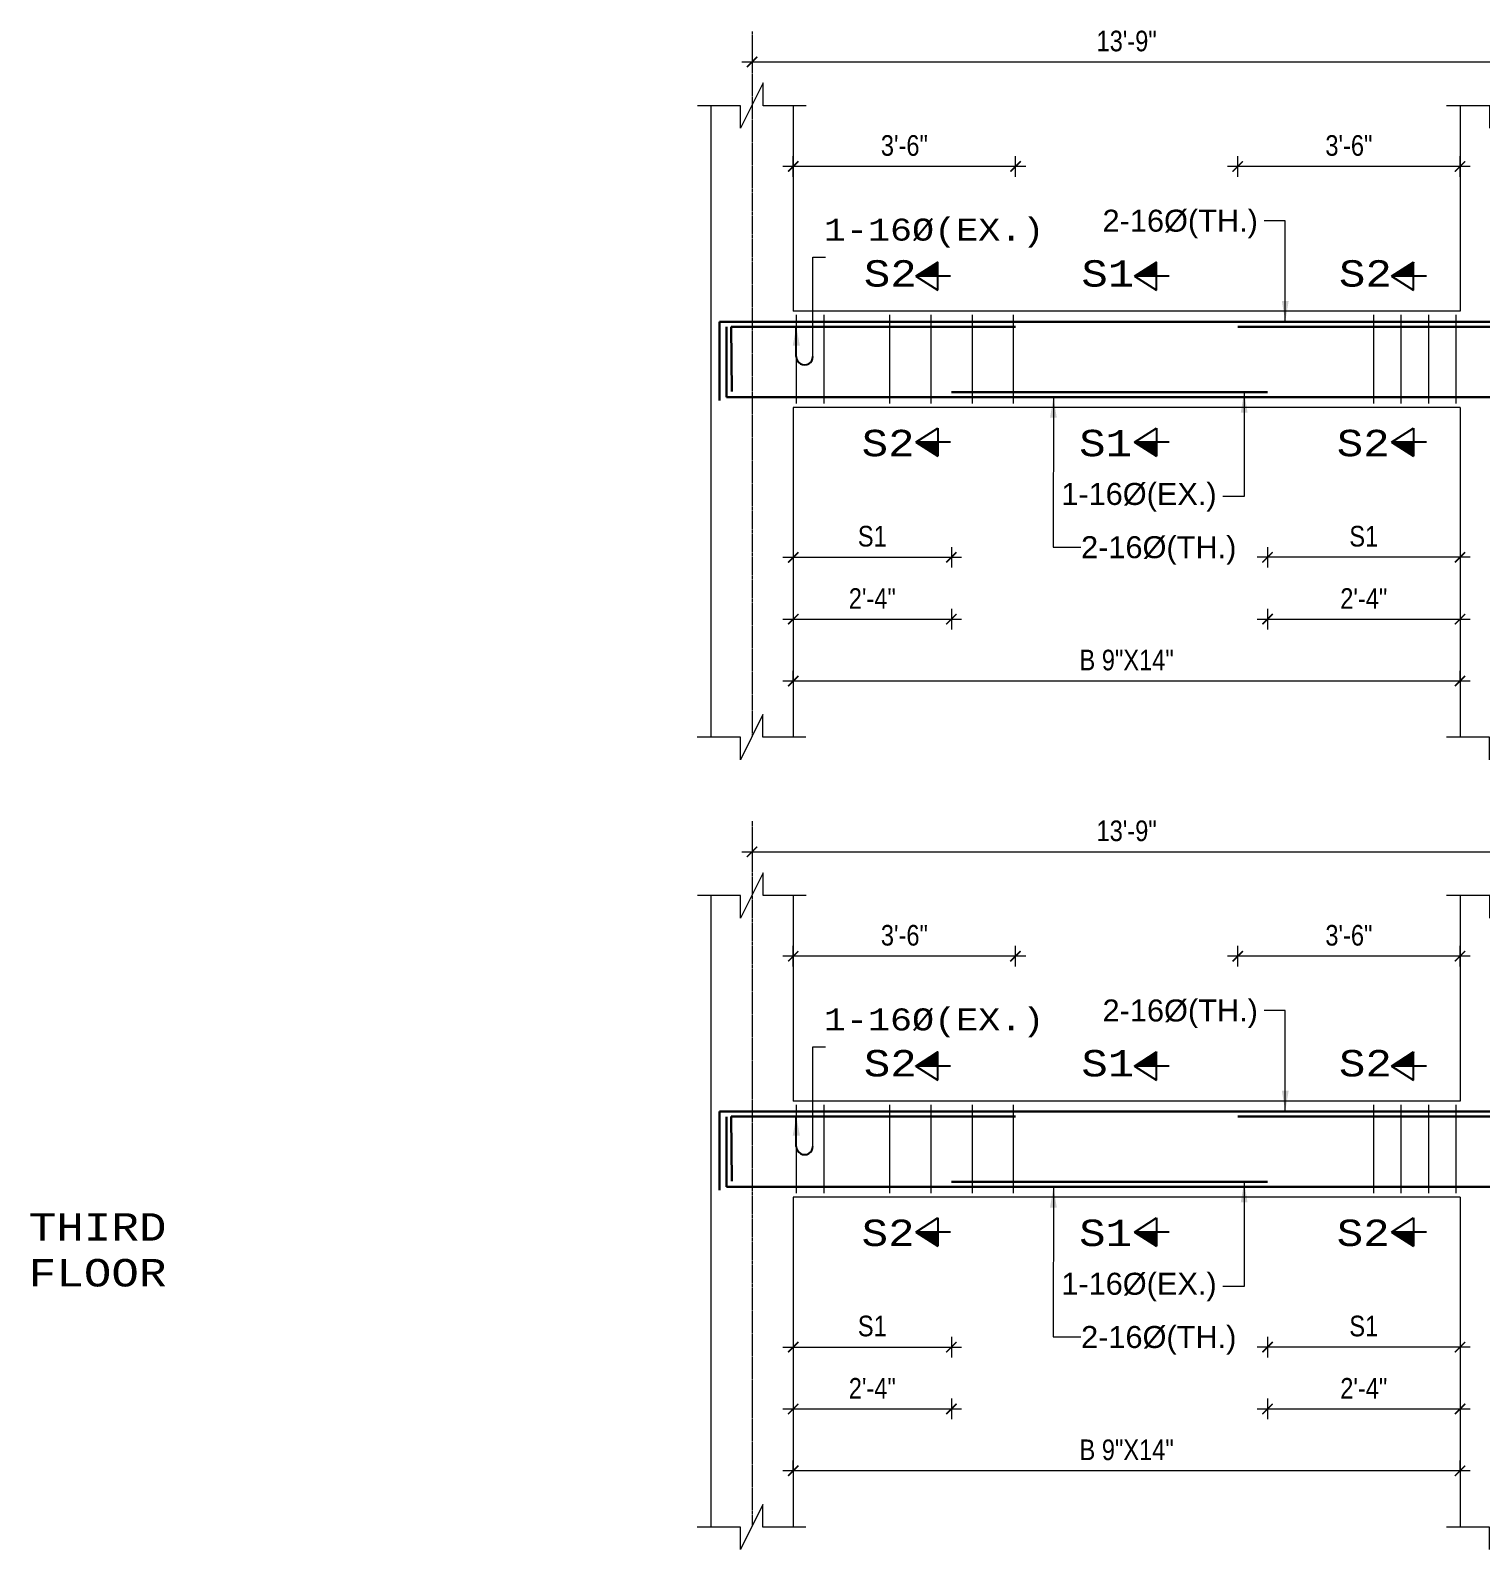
# Model space of a CAD drawing. Header units: inches. Extents: x -2812 to 9774, y -15726 to -746.
# Drawn here: x -1129.9 to -707.9, y -11853.9 to -11411.6 of the extents above; entities that cross this region are included whole.
import ezdxf

# ---------------------------------------------------------------- set-up
doc = ezdxf.new("R2010")
doc.units = ezdxf.units.IN
doc.header["$LTSCALE"] = 17
doc.header["$MEASUREMENT"] = 0
for name, pattern in [('ACAD_ISO02W100', [15, 12, -3]), ('ACAD_ISO03W100', [30, 12, -18]), ('CENTER2', [1.125, 0.75, -0.125, 0.125, -0.125])]:
    doc.linetypes.add(name, pattern=pattern)
for name, color, linetype, lineweight in [('09 CONTINUITY', 7, 'Continuous', 9), ('15 CENTER', 113, 'CENTER2', 15), ('15 EXT BAR DIMENSION', 130, 'Continuous', 15), ('15 TEXT', 7, 'Continuous', 15), ('20 BEAM ELEVATION', 140, 'ACAD_ISO03W100', 20), ('20 BEAM SECTION ARROW', 7, 'ACAD_ISO02W100', 20), ('20 STIRRUPS', 137, 'Continuous', 20), ('25 BOT BAR', 12, 'Continuous', 25), ('30 EXTRABAR', 6, 'Continuous', 30), ('30 RENFORCEMENT', 12, 'Continuous', 30), ('MARK', 1, 'Continuous', 25), ('RINF', 4, 'Continuous', 25)]:
    doc.layers.add(name, color=color, linetype=linetype, lineweight=lineweight)
doc.layers.add('Dim', color=1, linetype='Continuous')
doc.styles.add('ARIAL', font='arial.ttf')
doc.styles.add('CUNEW', font='cour.ttf')
doc.styles.add('ordinary', font='ARIALN.TTF')
doc.styles.add('TEX8', font='cour.ttf', dxfattribs={"width": 0.75})
doc.dimstyles.new('SUREN 1', dxfattribs={"dimtxt": 0.75, "dimasz": 6, "dimexe": 1.5, "dimexo": 1.5, "dimgap": 1, "dimtad": 1, "dimdec": 1, "dimzin": 3, "dimdsep": 46, "dimlunit": 4, "dimtxsty": 'TEX8', "dimblk": 'ARCHTICK', "dimcen": 0.09375, "dimclrd": 1, "dimclre": 1, "dimclrt": 256, "dimadec": 0, "dimazin": 0, "dimtfac": 0.75, "dimtdec": 1, "dimtmove": 1, "dimatfit": 3, "dimfxl": 1, "dimtolj": 1, "dimtzin": 0, "dimlwd": 9, "dimlwe": 9, "dimarcsym": 0})
doc.dimstyles.new('SUREN 4', dxfattribs={"dimtxt": 4, "dimasz": 3, "dimexe": 3, "dimexo": 0, "dimgap": 3, "dimtad": 1, "dimdec": 0, "dimzin": 3, "dimdsep": 46, "dimlunit": 4, "dimtxsty": 'ordinary', "dimblk": 'ARCHTICK', "dimcen": 8, "dimdle": 3, "dimclrd": 1, "dimclre": 5, "dimclrt": 256, "dimadec": 3, "dimazin": 0, "dimtfac": 1, "dimtdec": 0, "dimtmove": 1, "dimatfit": 3, "dimfxl": 3, "dimfxlon": 1, "dimfrac": 1, "dimtolj": 1, "dimtzin": 0, "dimlwd": 5, "dimlwe": 5, "dimarcsym": 0})

# ---------------------------------------------------------------- blocks, each defined once
blk = doc.blocks.new('_ArchTick')
at = {"color": 0, "linetype": 'ByBlock', "const_width": 0.15}
blk.add_lwpolyline([(-0.5, -0.5), (0.5, 0.5)], dxfattribs=at)
blk = doc.blocks.new('*D1156')
at = {"layer": 'Defpoints', "color": 0, "transparency": 16777216}
for p in [(16024.78, -9256.9), (16080.78, -9256.9), (16024.78, -9300.51)]:
    blk.add_point(p, dxfattribs=at)
at = {"layer": 'Dim', "color": 5, "lineweight": 5, "transparency": 16777216}
for p, q in [((16024.78, -9297.51), (16024.78, -9303.51)), ((16080.78, -9297.51), (16080.78, -9303.51))]:
    blk.add_line(p, q, dxfattribs=at)
at = {"layer": 'Dim', "color": 1, "lineweight": 5, "transparency": 16777216}
blk.add_line((16083.78, -9300.51), (16021.78, -9300.51), dxfattribs=at)
at = {"layer": 'Dim', "color": 1, "lineweight": 5, "transparency": 16777216, "xscale": 3, "yscale": 3, "zscale": 3, "rotation": 180}
blk.add_blockref('_ArchTick', (16024.78, -9300.51), dxfattribs=at)
at = {"layer": 'Dim', "color": 1, "lineweight": 5, "transparency": 16777216, "xscale": 3, "yscale": 3, "zscale": 3}
blk.add_blockref('_ArchTick', (16080.78, -9300.51), dxfattribs=at)
at = {"layer": 'Dim', "transparency": 16777216, "insert": (16052.78, -9294.4), "char_height": 6, "attachment_point": 5, "style": 'ordinary'}
blk.add_mtext('\\A1;S1', dxfattribs=at)
blk = doc.blocks.new('*D1157')
at = {"layer": 'Defpoints', "color": 0, "transparency": 16777216}
for p in [(16024.78, -9256.9), (16080.78, -9256.9), (16080.78, -9318.51)]:
    blk.add_point(p, dxfattribs=at)
at = {"layer": 'Dim', "color": 5, "lineweight": 5, "transparency": 16777216}
for p, q in [((16024.78, -9315.51), (16024.78, -9321.51)), ((16080.78, -9315.51), (16080.78, -9321.51))]:
    blk.add_line(p, q, dxfattribs=at)
at = {"layer": 'Dim', "color": 1, "lineweight": 5, "transparency": 16777216}
blk.add_line((16021.78, -9318.51), (16083.78, -9318.51), dxfattribs=at)
at = {"layer": 'Dim', "color": 1, "lineweight": 5, "transparency": 16777216, "xscale": 3, "yscale": 3, "zscale": 3, "rotation": 180}
blk.add_blockref('_ArchTick', (16024.78, -9318.51), dxfattribs=at)
at = {"layer": 'Dim', "color": 1, "lineweight": 5, "transparency": 16777216, "xscale": 3, "yscale": 3, "zscale": 3}
blk.add_blockref('_ArchTick', (16080.78, -9318.51), dxfattribs=at)
at = {"layer": 'Dim', "transparency": 16777216, "insert": (16052.78, -9312.49), "char_height": 6, "attachment_point": 5, "style": 'ordinary'}
blk.add_mtext('\\A1;2\'-4"', dxfattribs=at)
blk = doc.blocks.new('*D1158')
at = {"layer": 'Defpoints', "color": 0, "transparency": 16777216}
for p in [(15886.78, -9256.9), (15932.78, -9256.9), (15932.78, -9300.51)]:
    blk.add_point(p, dxfattribs=at)
at = {"layer": 'Dim', "color": 5, "lineweight": 5, "transparency": 16777216}
for p, q in [((15886.78, -9297.51), (15886.78, -9303.51)), ((15932.78, -9297.51), (15932.78, -9303.51))]:
    blk.add_line(p, q, dxfattribs=at)
at = {"layer": 'Dim', "color": 1, "lineweight": 5, "transparency": 16777216}
blk.add_line((15883.78, -9300.51), (15935.78, -9300.51), dxfattribs=at)
at = {"layer": 'Dim', "color": 1, "lineweight": 5, "transparency": 16777216, "xscale": 3, "yscale": 3, "zscale": 3, "rotation": 180}
blk.add_blockref('_ArchTick', (15886.78, -9300.51), dxfattribs=at)
at = {"layer": 'Dim', "color": 1, "lineweight": 5, "transparency": 16777216, "xscale": 3, "yscale": 3, "zscale": 3}
blk.add_blockref('_ArchTick', (15932.78, -9300.51), dxfattribs=at)
at = {"layer": 'Dim', "transparency": 16777216, "insert": (15909.78, -9294.4), "char_height": 6, "attachment_point": 5, "style": 'ordinary'}
blk.add_mtext('\\A1;S1', dxfattribs=at)
blk = doc.blocks.new('*D1159')
at = {"layer": 'Defpoints', "color": 0, "transparency": 16777216}
for p in [(15886.78, -9256.9), (15932.78, -9256.9), (15932.78, -9318.51)]:
    blk.add_point(p, dxfattribs=at)
at = {"layer": 'Dim', "color": 5, "lineweight": 5, "transparency": 16777216}
for p, q in [((15886.78, -9315.51), (15886.78, -9321.51)), ((15932.78, -9315.51), (15932.78, -9321.51))]:
    blk.add_line(p, q, dxfattribs=at)
at = {"layer": 'Dim', "color": 1, "lineweight": 5, "transparency": 16777216}
blk.add_line((15883.78, -9318.51), (15935.78, -9318.51), dxfattribs=at)
at = {"layer": 'Dim', "color": 1, "lineweight": 5, "transparency": 16777216, "xscale": 3, "yscale": 3, "zscale": 3, "rotation": 180}
blk.add_blockref('_ArchTick', (15886.78, -9318.51), dxfattribs=at)
at = {"layer": 'Dim', "color": 1, "lineweight": 5, "transparency": 16777216, "xscale": 3, "yscale": 3, "zscale": 3}
blk.add_blockref('_ArchTick', (15932.78, -9318.51), dxfattribs=at)
at = {"layer": 'Dim', "transparency": 16777216, "insert": (15909.78, -9312.49), "char_height": 6, "attachment_point": 5, "style": 'ordinary'}
blk.add_mtext('\\A1;2\'-4"', dxfattribs=at)
blk = doc.blocks.new('*D1160')
at = {"layer": 'Defpoints', "color": 0, "transparency": 16777216}
for p in [(15886.78, -9336.51), (15886.78, -9336.51), (16080.78, -9336.51)]:
    blk.add_point(p, dxfattribs=at)
at = {"layer": 'Dim', "color": 5, "lineweight": 5, "transparency": 16777216}
for p, q in [((15886.78, -9336.51), (15886.78, -9333.51)), ((16080.78, -9336.51), (16080.78, -9333.51))]:
    blk.add_line(p, q, dxfattribs=at)
at = {"layer": 'Dim', "color": 1, "lineweight": 5, "transparency": 16777216}
blk.add_line((16083.78, -9336.51), (15883.78, -9336.51), dxfattribs=at)
at = {"layer": 'Dim', "color": 1, "lineweight": 5, "transparency": 16777216, "xscale": 3, "yscale": 3, "zscale": 3, "rotation": 180}
blk.add_blockref('_ArchTick', (15886.78, -9336.51), dxfattribs=at)
at = {"layer": 'Dim', "color": 1, "lineweight": 5, "transparency": 16777216, "xscale": 3, "yscale": 3, "zscale": 3}
blk.add_blockref('_ArchTick', (16080.78, -9336.51), dxfattribs=at)
at = {"layer": 'Dim', "transparency": 16777216, "insert": (15983.78, -9330.44), "char_height": 6, "attachment_point": 5, "style": 'ordinary'}
blk.add_mtext('\\A1;B 9"X14"', dxfattribs=at)
blk = doc.blocks.new('*D1166')
at = {"layer": 'Defpoints', "color": 0, "transparency": 16777216}
for p in [(15874.78, -9147.42), (16092.78, -9147.42), (16092.78, -9156.32)]:
    blk.add_point(p, dxfattribs=at)
at = {"layer": 'Dim', "color": 5, "lineweight": 5, "transparency": 16777216}
for p, q in [((15874.78, -9153.32), (15874.78, -9159.32)), ((16092.78, -9153.32), (16092.78, -9159.32))]:
    blk.add_line(p, q, dxfattribs=at)
at = {"layer": 'Dim', "color": 1, "lineweight": 5, "transparency": 16777216}
blk.add_line((15871.78, -9156.32), (16095.78, -9156.32), dxfattribs=at)
at = {"layer": 'Dim', "color": 1, "lineweight": 5, "transparency": 16777216, "xscale": 3, "yscale": 3, "zscale": 3, "rotation": 180}
blk.add_blockref('_ArchTick', (15874.78, -9156.32), dxfattribs=at)
at = {"layer": 'Dim', "color": 1, "lineweight": 5, "transparency": 16777216, "xscale": 3, "yscale": 3, "zscale": 3}
blk.add_blockref('_ArchTick', (16092.78, -9156.32), dxfattribs=at)
at = {"layer": 'Dim', "transparency": 16777216, "insert": (15983.78, -9150.26), "char_height": 6, "attachment_point": 5, "style": 'ordinary'}
blk.add_mtext('\\A1;13\'-9"', dxfattribs=at)
blk = doc.blocks.new('*D1167')
at = {"layer": 'Defpoints', "color": 0, "transparency": 16777216}
for p in [(16016.11, -9186.73), (16080.78, -9228.9), (16016.11, -9233.4, 0)]:
    blk.add_point(p, dxfattribs=at)
at = {"layer": 'Dim', "color": 5, "lineweight": 5, "transparency": 16777216}
for p, q in [((16016.11, -9189.73), (16016.11, -9183.73)), ((16080.78, -9189.73), (16080.78, -9183.73))]:
    blk.add_line(p, q, dxfattribs=at)
at = {"layer": 'Dim', "color": 1, "lineweight": 5, "transparency": 16777216}
blk.add_line((16083.78, -9186.73), (16013.11, -9186.73), dxfattribs=at)
at = {"layer": 'Dim', "color": 1, "lineweight": 5, "transparency": 16777216, "xscale": 3, "yscale": 3, "zscale": 3, "rotation": 180}
blk.add_blockref('_ArchTick', (16016.11, -9186.73), dxfattribs=at)
at = {"layer": 'Dim', "color": 1, "lineweight": 5, "transparency": 16777216, "xscale": 3, "yscale": 3, "zscale": 3}
blk.add_blockref('_ArchTick', (16080.78, -9186.73), dxfattribs=at)
at = {"layer": 'Dim', "transparency": 16777216, "insert": (16048.45, -9180.67), "char_height": 6, "attachment_point": 5, "style": 'ordinary'}
blk.add_mtext('\\A1;3\'-6"', dxfattribs=at)
blk = doc.blocks.new('*D1168')
at = {"layer": 'Defpoints', "color": 0, "transparency": 16777216}
for p in [(15886.78, -9186.73), (15951.45, -9228.9), (15886.78, -9233.4, 0)]:
    blk.add_point(p, dxfattribs=at)
at = {"layer": 'Dim', "color": 5, "lineweight": 5, "transparency": 16777216}
for p, q in [((15886.78, -9189.73), (15886.78, -9183.73)), ((15951.45, -9189.73), (15951.45, -9183.73))]:
    blk.add_line(p, q, dxfattribs=at)
at = {"layer": 'Dim', "color": 1, "lineweight": 5, "transparency": 16777216}
blk.add_line((15954.45, -9186.73), (15883.78, -9186.73), dxfattribs=at)
at = {"layer": 'Dim', "color": 1, "lineweight": 5, "transparency": 16777216, "xscale": 3, "yscale": 3, "zscale": 3, "rotation": 180}
blk.add_blockref('_ArchTick', (15886.78, -9186.73), dxfattribs=at)
at = {"layer": 'Dim', "color": 1, "lineweight": 5, "transparency": 16777216, "xscale": 3, "yscale": 3, "zscale": 3}
blk.add_blockref('_ArchTick', (15951.45, -9186.73), dxfattribs=at)
at = {"layer": 'Dim', "transparency": 16777216, "insert": (15919.11, -9180.67), "char_height": 6, "attachment_point": 5, "style": 'ordinary'}
blk.add_mtext('\\A1;3\'-6"', dxfattribs=at)
blk = doc.blocks.new('A$C760A2D39')
at = {"layer": 'MARK', "color": 2}
blk.add_line((0.65, 1.5), (0.65, 6.92), dxfattribs=at)
blk.add_ellipse((2.15, 1.5), major_axis=(-1.06, 1.06), ratio=1, start_param=0.785398, end_param=3.926991, dxfattribs=at)
blk.add_solid([(1.3, 3.47), (0.65, 6.93), (0, 3.47)], dxfattribs=at)
blk = doc.blocks.new('A$C685A745A')
at = {"layer": '20 BEAM ELEVATION', "linetype": 'Continuous', "lineweight": 20, "ltscale": 10}
blk.add_lwpolyline([(3.65, 1.47), (3.65, 19.57), (5.96, 19.57)], dxfattribs=at)
at = {"layer": '20 BEAM SECTION ARROW', "color": 6, "linetype": 'Continuous'}
blk.add_blockref('A$C760A2D39', (0, -0.01), dxfattribs=at)
blk = doc.blocks.new('*D1230')
at = {"layer": 'Defpoints', "color": 0, "transparency": 16777216}
for p in [(16024.78, -9027.01), (16080.78, -9027.01), (16024.78, -9070.62)]:
    blk.add_point(p, dxfattribs=at)
at = {"layer": 'Dim', "color": 5, "lineweight": 5, "transparency": 16777216}
for p, q in [((16024.78, -9067.62), (16024.78, -9073.62)), ((16080.78, -9067.62), (16080.78, -9073.62))]:
    blk.add_line(p, q, dxfattribs=at)
at = {"layer": 'Dim', "color": 1, "lineweight": 5, "transparency": 16777216}
blk.add_line((16083.78, -9070.62), (16021.78, -9070.62), dxfattribs=at)
at = {"layer": 'Dim', "color": 1, "lineweight": 5, "transparency": 16777216, "xscale": 3, "yscale": 3, "zscale": 3, "rotation": 180}
blk.add_blockref('_ArchTick', (16024.78, -9070.62), dxfattribs=at)
at = {"layer": 'Dim', "color": 1, "lineweight": 5, "transparency": 16777216, "xscale": 3, "yscale": 3, "zscale": 3}
blk.add_blockref('_ArchTick', (16080.78, -9070.62), dxfattribs=at)
at = {"layer": 'Dim', "transparency": 16777216, "insert": (16052.78, -9064.51), "char_height": 6, "attachment_point": 5, "style": 'ordinary'}
blk.add_mtext('\\A1;S1', dxfattribs=at)
blk = doc.blocks.new('*D1231')
at = {"layer": 'Defpoints', "color": 0, "transparency": 16777216}
for p in [(16024.78, -9027.01), (16080.78, -9027.01), (16080.78, -9088.62)]:
    blk.add_point(p, dxfattribs=at)
at = {"layer": 'Dim', "color": 5, "lineweight": 5, "transparency": 16777216}
for p, q in [((16024.78, -9085.62), (16024.78, -9091.62)), ((16080.78, -9085.62), (16080.78, -9091.62))]:
    blk.add_line(p, q, dxfattribs=at)
at = {"layer": 'Dim', "color": 1, "lineweight": 5, "transparency": 16777216}
blk.add_line((16021.78, -9088.62), (16083.78, -9088.62), dxfattribs=at)
at = {"layer": 'Dim', "color": 1, "lineweight": 5, "transparency": 16777216, "xscale": 3, "yscale": 3, "zscale": 3, "rotation": 180}
blk.add_blockref('_ArchTick', (16024.78, -9088.62), dxfattribs=at)
at = {"layer": 'Dim', "color": 1, "lineweight": 5, "transparency": 16777216, "xscale": 3, "yscale": 3, "zscale": 3}
blk.add_blockref('_ArchTick', (16080.78, -9088.62), dxfattribs=at)
at = {"layer": 'Dim', "transparency": 16777216, "insert": (16052.78, -9082.61), "char_height": 6, "attachment_point": 5, "style": 'ordinary'}
blk.add_mtext('\\A1;2\'-4"', dxfattribs=at)
blk = doc.blocks.new('*D1232')
at = {"layer": 'Defpoints', "color": 0, "transparency": 16777216}
for p in [(15886.78, -9027.01), (15932.78, -9027.01), (15932.78, -9070.62)]:
    blk.add_point(p, dxfattribs=at)
at = {"layer": 'Dim', "color": 5, "lineweight": 5, "transparency": 16777216}
for p, q in [((15886.78, -9067.62), (15886.78, -9073.62)), ((15932.78, -9067.62), (15932.78, -9073.62))]:
    blk.add_line(p, q, dxfattribs=at)
at = {"layer": 'Dim', "color": 1, "lineweight": 5, "transparency": 16777216}
blk.add_line((15883.78, -9070.62), (15935.78, -9070.62), dxfattribs=at)
at = {"layer": 'Dim', "color": 1, "lineweight": 5, "transparency": 16777216, "xscale": 3, "yscale": 3, "zscale": 3, "rotation": 180}
blk.add_blockref('_ArchTick', (15886.78, -9070.62), dxfattribs=at)
at = {"layer": 'Dim', "color": 1, "lineweight": 5, "transparency": 16777216, "xscale": 3, "yscale": 3, "zscale": 3}
blk.add_blockref('_ArchTick', (15932.78, -9070.62), dxfattribs=at)
at = {"layer": 'Dim', "transparency": 16777216, "insert": (15909.78, -9064.51), "char_height": 6, "attachment_point": 5, "style": 'ordinary'}
blk.add_mtext('\\A1;S1', dxfattribs=at)
blk = doc.blocks.new('*D1233')
at = {"layer": 'Defpoints', "color": 0, "transparency": 16777216}
for p in [(15886.78, -9027.01), (15932.78, -9027.01), (15932.78, -9088.62)]:
    blk.add_point(p, dxfattribs=at)
at = {"layer": 'Dim', "color": 5, "lineweight": 5, "transparency": 16777216}
for p, q in [((15886.78, -9085.62), (15886.78, -9091.62)), ((15932.78, -9085.62), (15932.78, -9091.62))]:
    blk.add_line(p, q, dxfattribs=at)
at = {"layer": 'Dim', "color": 1, "lineweight": 5, "transparency": 16777216}
blk.add_line((15883.78, -9088.62), (15935.78, -9088.62), dxfattribs=at)
at = {"layer": 'Dim', "color": 1, "lineweight": 5, "transparency": 16777216, "xscale": 3, "yscale": 3, "zscale": 3, "rotation": 180}
blk.add_blockref('_ArchTick', (15886.78, -9088.62), dxfattribs=at)
at = {"layer": 'Dim', "color": 1, "lineweight": 5, "transparency": 16777216, "xscale": 3, "yscale": 3, "zscale": 3}
blk.add_blockref('_ArchTick', (15932.78, -9088.62), dxfattribs=at)
at = {"layer": 'Dim', "transparency": 16777216, "insert": (15909.78, -9082.61), "char_height": 6, "attachment_point": 5, "style": 'ordinary'}
blk.add_mtext('\\A1;2\'-4"', dxfattribs=at)
blk = doc.blocks.new('*D1234')
at = {"layer": 'Defpoints', "color": 0, "transparency": 16777216}
for p in [(15886.78, -9106.62), (15886.78, -9106.62), (16080.78, -9106.62)]:
    blk.add_point(p, dxfattribs=at)
at = {"layer": 'Dim', "color": 5, "lineweight": 5, "transparency": 16777216}
for p, q in [((15886.78, -9106.62), (15886.78, -9103.62)), ((16080.78, -9106.62), (16080.78, -9103.62))]:
    blk.add_line(p, q, dxfattribs=at)
at = {"layer": 'Dim', "color": 1, "lineweight": 5, "transparency": 16777216}
blk.add_line((16083.78, -9106.62), (15883.78, -9106.62), dxfattribs=at)
at = {"layer": 'Dim', "color": 1, "lineweight": 5, "transparency": 16777216, "xscale": 3, "yscale": 3, "zscale": 3, "rotation": 180}
blk.add_blockref('_ArchTick', (15886.78, -9106.62), dxfattribs=at)
at = {"layer": 'Dim', "color": 1, "lineweight": 5, "transparency": 16777216, "xscale": 3, "yscale": 3, "zscale": 3}
blk.add_blockref('_ArchTick', (16080.78, -9106.62), dxfattribs=at)
at = {"layer": 'Dim', "transparency": 16777216, "insert": (15983.78, -9100.55), "char_height": 6, "attachment_point": 5, "style": 'ordinary'}
blk.add_mtext('\\A1;B 9"X14"', dxfattribs=at)
blk = doc.blocks.new('*D1240')
at = {"layer": 'Defpoints', "color": 0, "transparency": 16777216}
for p in [(15874.78, -8917.53), (16092.78, -8917.53), (16092.78, -8926.43)]:
    blk.add_point(p, dxfattribs=at)
at = {"layer": 'Dim', "color": 5, "lineweight": 5, "transparency": 16777216}
for p, q in [((15874.78, -8923.43), (15874.78, -8929.43)), ((16092.78, -8923.43), (16092.78, -8929.43))]:
    blk.add_line(p, q, dxfattribs=at)
at = {"layer": 'Dim', "color": 1, "lineweight": 5, "transparency": 16777216}
blk.add_line((15871.78, -8926.43), (16095.78, -8926.43), dxfattribs=at)
at = {"layer": 'Dim', "color": 1, "lineweight": 5, "transparency": 16777216, "xscale": 3, "yscale": 3, "zscale": 3, "rotation": 180}
blk.add_blockref('_ArchTick', (15874.78, -8926.43), dxfattribs=at)
at = {"layer": 'Dim', "color": 1, "lineweight": 5, "transparency": 16777216, "xscale": 3, "yscale": 3, "zscale": 3}
blk.add_blockref('_ArchTick', (16092.78, -8926.43), dxfattribs=at)
at = {"layer": 'Dim', "transparency": 16777216, "insert": (15983.78, -8920.37), "char_height": 6, "attachment_point": 5, "style": 'ordinary'}
blk.add_mtext('\\A1;13\'-9"', dxfattribs=at)
blk = doc.blocks.new('*D1241')
at = {"layer": 'Defpoints', "color": 0, "transparency": 16777216}
for p in [(16016.11, -8956.84), (16080.78, -8999.01), (16016.11, -9003.52, 0)]:
    blk.add_point(p, dxfattribs=at)
at = {"layer": 'Dim', "color": 5, "lineweight": 5, "transparency": 16777216}
for p, q in [((16016.11, -8959.84), (16016.11, -8953.84)), ((16080.78, -8959.84), (16080.78, -8953.84))]:
    blk.add_line(p, q, dxfattribs=at)
at = {"layer": 'Dim', "color": 1, "lineweight": 5, "transparency": 16777216}
blk.add_line((16083.78, -8956.84), (16013.11, -8956.84), dxfattribs=at)
at = {"layer": 'Dim', "color": 1, "lineweight": 5, "transparency": 16777216, "xscale": 3, "yscale": 3, "zscale": 3, "rotation": 180}
blk.add_blockref('_ArchTick', (16016.11, -8956.84), dxfattribs=at)
at = {"layer": 'Dim', "color": 1, "lineweight": 5, "transparency": 16777216, "xscale": 3, "yscale": 3, "zscale": 3}
blk.add_blockref('_ArchTick', (16080.78, -8956.84), dxfattribs=at)
at = {"layer": 'Dim', "transparency": 16777216, "insert": (16048.45, -8950.78), "char_height": 6, "attachment_point": 5, "style": 'ordinary'}
blk.add_mtext('\\A1;3\'-6"', dxfattribs=at)
blk = doc.blocks.new('*D1242')
at = {"layer": 'Defpoints', "color": 0, "transparency": 16777216}
for p in [(15886.78, -8956.84), (15951.45, -8999.01), (15886.78, -9003.52, 0)]:
    blk.add_point(p, dxfattribs=at)
at = {"layer": 'Dim', "color": 5, "lineweight": 5, "transparency": 16777216}
for p, q in [((15886.78, -8959.84), (15886.78, -8953.84)), ((15951.45, -8959.84), (15951.45, -8953.84))]:
    blk.add_line(p, q, dxfattribs=at)
at = {"layer": 'Dim', "color": 1, "lineweight": 5, "transparency": 16777216}
blk.add_line((15954.45, -8956.84), (15883.78, -8956.84), dxfattribs=at)
at = {"layer": 'Dim', "color": 1, "lineweight": 5, "transparency": 16777216, "xscale": 3, "yscale": 3, "zscale": 3, "rotation": 180}
blk.add_blockref('_ArchTick', (15886.78, -8956.84), dxfattribs=at)
at = {"layer": 'Dim', "color": 1, "lineweight": 5, "transparency": 16777216, "xscale": 3, "yscale": 3, "zscale": 3}
blk.add_blockref('_ArchTick', (15951.45, -8956.84), dxfattribs=at)
at = {"layer": 'Dim', "transparency": 16777216, "insert": (15919.11, -8950.78), "char_height": 6, "attachment_point": 5, "style": 'ordinary'}
blk.add_mtext('\\A1;3\'-6"', dxfattribs=at)
blk = doc.blocks.new('BS5')
at = {"layer": '15 TEXT', "insert": (17440.67, -8961.64, 0), "char_height": 8, "width": 201.2125, "attachment_point": 3, "style": 'CUNEW'}
blk.add_mtext('THIRD\\PFLOOR', dxfattribs=at)
blk = doc.blocks.new('BS3')
at = {"layer": 'RINF'}
h = blk.add_hatch(dxfattribs=at)
h.set_pattern_fill('ANSI31', color=1, scale=0.029257, style=0)
h.set_pattern_definition([(135.000000013, (-52728.9968396, -24377.4366464), (0.00271529004177, 0.00271529004057), [])])
h.paths.add_polyline_path([(15928.81, -8984.71), (15922.4, -8988.8), (15928.81, -8988.8)])
h = blk.add_hatch(dxfattribs=at)
h.set_pattern_fill('ANSI31', color=1, scale=0.029257, style=0)
h.set_pattern_definition([(135.000000013, (-52792.6307775, -24377.4366464), (0.00271529004177, 0.00271529004057), [])])
h.paths.add_polyline_path([(15992.44, -8984.71), (15986.03, -8988.8), (15992.44, -8988.8)])
h = blk.add_hatch(dxfattribs=at)
h.set_pattern_fill('ANSI31', color=1, scale=0.029257, style=0)
h.set_pattern_definition([(135.000000013, (-52867.4710388, -24377.4366464), (0.00271529004177, 0.00271529004057), [])])
h.paths.add_polyline_path([(16067.28, -8984.71), (16060.87, -8988.8), (16067.28, -8988.8)])
h = blk.add_hatch(dxfattribs=at)
h.set_pattern_fill('ANSI31', color=1, scale=1.6, style=0)
h.set_pattern_definition([(135.000000013, (-3777802.60724, -826170.25715), (0.148492424155, 0.148492424089), [])])
h.paths.add_polyline_path([(15928.81, -9041.2), (15922.4, -9037.11), (15928.81, -9037.11)])
h = blk.add_hatch(dxfattribs=at)
h.set_pattern_fill('ANSI31', color=1, scale=1.6, style=0)
h.set_pattern_definition([(135.000000013, (-3777866.24117, -826170.25715), (0.148492424155, 0.148492424089), [])])
h.paths.add_polyline_path([(15992.44, -9041.2), (15986.03, -9037.11), (15992.44, -9037.11)])
h = blk.add_hatch(dxfattribs=at)
h.set_pattern_fill('ANSI31', color=1, scale=1.6, style=0)
h.set_pattern_definition([(135.000000013, (-3777941.08143, -826170.25715), (0.148492424155, 0.148492424089), [])])
h.paths.add_polyline_path([(16067.28, -9041.2), (16060.87, -9037.11), (16067.28, -9037.11)])
h = blk.add_hatch(dxfattribs=at)
h.set_pattern_fill('ANSI31', color=1, scale=0.029257, style=0)
h.set_pattern_definition([(135.000000013, (-52728.9968396, -24607.32627), (0.00271529004177, 0.00271529004057), [])])
h.paths.add_polyline_path([(15928.81, -9214.6), (15922.4, -9218.69), (15928.81, -9218.69)])
h = blk.add_hatch(dxfattribs=at)
h.set_pattern_fill('ANSI31', color=1, scale=0.029257, style=0)
h.set_pattern_definition([(135.000000013, (-52792.6307775, -24607.32627), (0.00271529004177, 0.00271529004057), [])])
h.paths.add_polyline_path([(15992.44, -9214.6), (15986.03, -9218.69), (15992.44, -9218.69)])
h = blk.add_hatch(dxfattribs=at)
h.set_pattern_fill('ANSI31', color=1, scale=0.029257, style=0)
h.set_pattern_definition([(135.000000013, (-52867.4710388, -24607.32627), (0.00271529004177, 0.00271529004057), [])])
h.paths.add_polyline_path([(16067.28, -9214.6), (16060.87, -9218.69), (16067.28, -9218.69)])
h = blk.add_hatch(dxfattribs=at)
h.set_pattern_fill('ANSI31', color=1, scale=1.6, style=0)
h.set_pattern_definition([(135.000000013, (-3777802.60724, -826400.14678), (0.148492424155, 0.148492424089), [])])
h.paths.add_polyline_path([(15928.81, -9271.09), (15922.4, -9267), (15928.81, -9267)])
h = blk.add_hatch(dxfattribs=at)
h.set_pattern_fill('ANSI31', color=1, scale=1.6, style=0)
h.set_pattern_definition([(135.000000013, (-3777866.24117, -826400.14678), (0.148492424155, 0.148492424089), [])])
h.paths.add_polyline_path([(15992.44, -9271.09), (15986.03, -9267), (15992.44, -9267)])
h = blk.add_hatch(dxfattribs=at)
h.set_pattern_fill('ANSI31', color=1, scale=1.6, style=0)
h.set_pattern_definition([(135.000000013, (-3777941.08143, -826400.14678), (0.148492424155, 0.148492424089), [])])
h.paths.add_polyline_path([(16067.28, -9271.09), (16060.87, -9267), (16067.28, -9267)])
at = {"layer": '09 CONTINUITY', "color": 2, "lineweight": 5, "ltscale": 25, "elevation": 0}
for points in [[(15890.5, -8939.18), (15877.99, -8939.18), (15877.99, -8932.55), (15871.46, -8945.73), (15871.46, -8939.18), (15858.88, -8939.18)], [(16108.5, -8939.18), (16095.99, -8939.18), (16095.99, -8932.55), (16089.46, -8945.73), (16089.46, -8939.18), (16076.88, -8939.18)], [(15890.45, -9123.01), (15877.95, -9123.01), (15877.95, -9116.38), (15871.41, -9129.56), (15871.41, -9123.01), (15858.83, -9123.01)], [(16108.45, -9123.01), (16095.95, -9123.01), (16095.95, -9116.38), (16089.41, -9129.56), (16089.41, -9123.01), (16076.83, -9123.01)], [(15890.5, -9169.07), (15877.99, -9169.07), (15877.99, -9162.44), (15871.46, -9175.61), (15871.46, -9169.07), (15858.88, -9169.07)], [(16108.5, -9169.07), (16095.99, -9169.07), (16095.99, -9162.44), (16089.46, -9175.61), (16089.46, -9169.07), (16076.88, -9169.07)], [(15890.45, -9352.9), (15877.95, -9352.9), (15877.95, -9346.27), (15871.41, -9359.45), (15871.41, -9352.9), (15858.83, -9352.9)], [(16108.45, -9352.9), (16095.95, -9352.9), (16095.95, -9346.27), (16089.41, -9359.45), (16089.41, -9352.9), (16076.83, -9352.9)]]:
    blk.add_lwpolyline(points, dxfattribs=at)
at = {"layer": '15 CENTER', "ltscale": 0.05}
for p, q in [((15874.78, -8917.53, 0), (15874.78, -9122.77, 0)), ((15874.78, -9147.42, 0), (15874.78, -9352.66, 0))]:
    blk.add_line(p, q, dxfattribs=at)
at = {"layer": '20 BEAM ELEVATION', "linetype": 'ByBlock', "ltscale": 20}
for p, q in [((15862.78, -8939.18, 0), (15862.78, -9027.01, 0)), ((15886.78, -8939.18, 0), (15886.78, -8999.01, 0)), ((16080.78, -8939.18, 0), (16080.78, -8999.01, 0)), ((16080.78, -8999.01, 0), (15886.78, -8999.01, 0)), ((15862.78, -9027.01, 0), (15862.78, -9123.01, 0)), ((15886.78, -9027.01, 0), (15886.78, -9123.01, 0)), ((16080.78, -9027.01, 0), (15886.78, -9027.01, 0)), ((16080.78, -9027.01, 0), (16080.78, -9123.01, 0)), ((15862.78, -9169.07, 0), (15862.78, -9256.9, 0)), ((15886.78, -9169.07, 0), (15886.78, -9228.9, 0)), ((16080.78, -9169.07, 0), (16080.78, -9228.9, 0)), ((16080.78, -9228.9, 0), (15886.78, -9228.9, 0)), ((15862.78, -9256.9, 0), (15862.78, -9352.9, 0)), ((15886.78, -9256.9, 0), (15886.78, -9352.9, 0)), ((16080.78, -9256.9, 0), (15886.78, -9256.9, 0)), ((16080.78, -9256.9, 0), (16080.78, -9352.9, 0))]:
    blk.add_line(p, q, dxfattribs=at)
at = {"layer": '20 STIRRUPS'}
for p, q in [((15887.66, -9000.07, 0), (15887.66, -9025.84, 0)), ((15895.66, -9000.07, 0), (15895.66, -9025.84, 0)), ((15914.79, -9000.07, 0), (15914.79, -9025.84, 0)), ((15926.79, -9000.07, 0), (15926.79, -9025.84, 0)), ((15938.79, -9000.07, 0), (15938.79, -9025.84, 0)), ((15950.79, -9000.07, 0), (15950.79, -9025.84, 0)), ((16055.59, -9000.07, 0), (16055.59, -9025.84, 0)), ((16063.59, -9000.07, 0), (16063.59, -9025.84, 0)), ((16071.59, -9000.07, 0), (16071.59, -9025.84, 0)), ((16079.59, -9000.07, 0), (16079.59, -9025.84, 0)), ((15887.66, -9229.96, 0), (15887.66, -9255.73, 0)), ((15895.66, -9229.96, 0), (15895.66, -9255.73, 0)), ((15914.79, -9229.96, 0), (15914.79, -9255.73, 0)), ((15926.79, -9229.96, 0), (15926.79, -9255.73, 0)), ((15938.79, -9229.96, 0), (15938.79, -9255.73, 0)), ((15950.79, -9229.96, 0), (15950.79, -9255.73, 0)), ((16055.59, -9229.96, 0), (16055.59, -9255.73, 0)), ((16063.59, -9229.96, 0), (16063.59, -9255.73, 0)), ((16071.59, -9229.96, 0), (16071.59, -9255.73, 0)), ((16079.59, -9229.96, 0), (16079.59, -9255.73, 0))]:
    blk.add_line(p, q, dxfattribs=at)
at = {"layer": '30 EXTRABAR', "lineweight": 30, "ltscale": 0.75}
for p, q in [((15868.73, -9003.52, 0), (15868.91, -9022.33, 0)), ((16150.79, -9003.51, 0), (16080.78, -9003.52, 0)), ((16024.78, -9022.54, 0), (15932.78, -9022.55, 0)), ((15868.73, -9233.41, 0), (15868.91, -9252.22, 0)), ((16150.79, -9233.4, 0), (16080.78, -9233.4, 0)), ((16024.78, -9252.43, 0), (15932.78, -9252.44, 0))]:
    blk.add_line(p, q, dxfattribs=at)
at = {"layer": '30 EXTRABAR', "lineweight": 30, "ltscale": 0.75, "elevation": 0, "flags": 128}
for points in [[(15951.45, -9003.51), (15868.73, -9003.52)], [(16080.78, -9003.52), (16016.11, -9003.52)], [(15951.45, -9233.4), (15868.73, -9233.41)], [(16080.78, -9233.4), (16016.11, -9233.4)]]:
    blk.add_lwpolyline(points, dxfattribs=at)
at = {"layer": '30 RENFORCEMENT', "lineweight": 30, "ltscale": 0.75}
for p, q in [((16080.78, -9002.04, 0), (15865.31, -9002.04, 0)), ((15865.31, -9002.04, 0), (15865.31, -9024.93, 0)), ((16499.09, -9002.02), (16080.78, -9002.04, 0)), ((15867.31, -9003.57, 0), (15867.31, -9024.01, 0)), ((16080.78, -9024.01, 0), (15867.31, -9024.01, 0)), ((16497.09, -9023.99), (16080.78, -9024.01, 0)), ((16080.78, -9231.93, 0), (15865.31, -9231.93, 0)), ((15865.31, -9231.93, 0), (15865.31, -9254.82, 0)), ((16499.09, -9231.91), (16080.78, -9231.93, 0)), ((15867.31, -9233.46, 0), (15867.31, -9253.9, 0)), ((16080.78, -9253.9, 0), (15867.31, -9253.9, 0)), ((16497.09, -9253.88), (16080.78, -9253.9, 0))]:
    blk.add_line(p, q, dxfattribs=at)
at = {"layer": 'RINF', "color": 1}
for p, q in [((15922.4, -8988.8, 0), (15928.81, -8984.71, 0)), ((15928.81, -8992.89, 0), (15928.81, -8984.71, 0)), ((15986.03, -8988.8, 0), (15992.44, -8984.71, 0)), ((15992.44, -8992.89, 0), (15992.44, -8984.71, 0)), ((16060.87, -8988.8, 0), (16067.28, -8984.71, 0)), ((16067.28, -8992.89, 0), (16067.28, -8984.71, 0)), ((15932.54, -8988.8, 0), (15922.4, -8988.8, 0)), ((15922.4, -8988.8, 0), (15928.81, -8992.89, 0)), ((15996.18, -8988.8, 0), (15986.03, -8988.8, 0)), ((15986.03, -8988.8, 0), (15992.44, -8992.89, 0)), ((16071.02, -8988.8, 0), (16060.87, -8988.8, 0)), ((16060.87, -8988.8, 0), (16067.28, -8992.89, 0)), ((15922.4, -9037.11, 0), (15928.81, -9033.02, 0)), ((15928.81, -9033.02, 0), (15928.81, -9041.2, 0)), ((15986.03, -9037.11, 0), (15992.44, -9033.02, 0)), ((15992.44, -9033.02, 0), (15992.44, -9041.2, 0)), ((16060.87, -9037.11, 0), (16067.28, -9033.02, 0)), ((16067.28, -9033.02, 0), (16067.28, -9041.2, 0)), ((15932.54, -9037.11, 0), (15922.4, -9037.11, 0)), ((15922.4, -9037.11, 0), (15928.81, -9041.2, 0)), ((15996.18, -9037.11, 0), (15986.03, -9037.11, 0)), ((15986.03, -9037.11, 0), (15992.44, -9041.2, 0)), ((16071.02, -9037.11, 0), (16060.87, -9037.11, 0)), ((16060.87, -9037.11, 0), (16067.28, -9041.2, 0)), ((15922.4, -9218.69, 0), (15928.81, -9214.6, 0)), ((15928.81, -9222.78, 0), (15928.81, -9214.6, 0)), ((15986.03, -9218.69, 0), (15992.44, -9214.6, 0)), ((15992.44, -9222.78, 0), (15992.44, -9214.6, 0)), ((16060.87, -9218.69, 0), (16067.28, -9214.6, 0)), ((16067.28, -9222.78, 0), (16067.28, -9214.6, 0)), ((15932.54, -9218.69, 0), (15922.4, -9218.69, 0)), ((15922.4, -9218.69, 0), (15928.81, -9222.78, 0)), ((15996.18, -9218.69, 0), (15986.03, -9218.69, 0)), ((15986.03, -9218.69, 0), (15992.44, -9222.78, 0)), ((16071.02, -9218.69, 0), (16060.87, -9218.69, 0)), ((16060.87, -9218.69, 0), (16067.28, -9222.78, 0)), ((15922.4, -9267, 0), (15928.81, -9262.91, 0)), ((15928.81, -9262.91, 0), (15928.81, -9271.09, 0)), ((15986.03, -9267, 0), (15992.44, -9262.91, 0)), ((15992.44, -9262.91, 0), (15992.44, -9271.09, 0)), ((16060.87, -9267, 0), (16067.28, -9262.91, 0)), ((16067.28, -9262.91, 0), (16067.28, -9271.09, 0)), ((15932.54, -9267, 0), (15922.4, -9267, 0)), ((15922.4, -9267, 0), (15928.81, -9271.09, 0)), ((15996.18, -9267, 0), (15986.03, -9267, 0)), ((15986.03, -9267, 0), (15992.44, -9271.09, 0)), ((16071.02, -9267, 0), (16060.87, -9267, 0)), ((16060.87, -9267, 0), (16067.28, -9271.09, 0))]:
    blk.add_line(p, q, dxfattribs=at)
at = {"layer": '15 EXT BAR DIMENSION', "xscale": 1.599999999998545, "yscale": 1.599999999998545, "zscale": 1.600000000000193}
for p in [(15886.63, -9014.57, 0), (15886.63, -9244.46, 0)]:
    blk.add_blockref('A$C685A745A', p, dxfattribs=at)
at = {"layer": '15 EXT BAR DIMENSION', "style": 'CUNEW'}
for p in [(15895.69, -8978.43, 0), (15895.69, -9208.32, 0)]:
    blk.add_text('1-16%%C(EX.)', height=6.4, dxfattribs=at).set_placement(p)
at = {"layer": '15 TEXT', "style": 'ARIAL'}
for s, p in [('2-16%%C(TH.)', (15976.77, -8975.83, 0)), ('1-16%%C(EX.)', (15964.76, -9055.37, 0)), ('2-16%%C(TH.)', (15970.52, -9070.87, 0)), ('2-16%%C(TH.)', (15976.77, -9205.72, 0)), ('1-16%%C(EX.)', (15964.76, -9285.26, 0)), ('2-16%%C(TH.)', (15970.52, -9300.76, 0))]:
    blk.add_text(s, height=6.4, dxfattribs=at).set_placement(p)
at = {"layer": '20 BEAM SECTION ARROW', "color": 2, "style": 'CUNEW'}
for s, p in [('S2', (15907.32, -8991.82, 0)), ('S1', (15970.61, -8991.82, 0)), ('S2', (16045.56, -8991.82, 0)), ('S2', (15906.68, -9041.19, 0)), ('S1', (15969.97, -9041.19, 0)), ('S2', (16044.92, -9041.19, 0)), ('S2', (15907.32, -9221.71, 0)), ('S1', (15970.61, -9221.71, 0)), ('S2', (16045.56, -9221.71, 0)), ('S2', (15906.68, -9271.08, 0)), ('S1', (15969.97, -9271.08, 0)), ('S2', (16044.92, -9271.08, 0))]:
    blk.add_text(s, height=7.68, rotation=0, dxfattribs=at).set_placement(p)
at = {"layer": 'Dim'}
for base, p1, p2, text, picture, middle in [((16092.78, -8926.43, 0), (15874.78, -8917.53, 0), (16092.78, -8917.53, 0), '13\'-9"', '*D1240', (15983.78, -8920.37, 0)), ((15886.78, -8956.84, 0), (15951.45, -8999.01, 0), (15886.78, -9003.52, 0), '3\'-6"', '*D1242', (15919.11, -8950.78, 0)), ((16016.11, -8956.84, 0), (16080.78, -8999.01, 0), (16016.11, -9003.52, 0), '3\'-6"', '*D1241', (16048.45, -8950.78, 0)), ((15932.78, -9070.62, 0), (15886.78, -9027.01, 0), (15932.78, -9027.01, 0), 'S1', '*D1232', (15909.78, -9064.51, 0)), ((15932.78, -9088.62, 0), (15886.78, -9027.01, 0), (15932.78, -9027.01, 0), '2\'-4"', '*D1233', (15909.78, -9082.61, 0)), ((16024.78, -9070.62, 0), (16080.78, -9027.01, 0), (16024.78, -9027.01, 0), 'S1', '*D1230', (16052.78, -9064.51, 0)), ((16080.78, -9088.62, 0), (16024.78, -9027.01, 0), (16080.78, -9027.01, 0), '2\'-4"', '*D1231', (16052.78, -9082.61, 0)), ((15886.78, -9106.62, 0), (16080.78, -9106.62, 0), (15886.78, -9106.62, 0), 'B 9"X14"', '*D1234', (15983.78, -9100.55, 0)), ((16092.78, -9156.32, 0), (15874.78, -9147.42, 0), (16092.78, -9147.42, 0), '13\'-9"', '*D1166', (15983.78, -9150.26, 0)), ((15886.78, -9186.73, 0), (15951.45, -9228.9, 0), (15886.78, -9233.4, 0), '3\'-6"', '*D1168', (15919.11, -9180.67, 0)), ((16016.11, -9186.73, 0), (16080.78, -9228.9, 0), (16016.11, -9233.4, 0), '3\'-6"', '*D1167', (16048.45, -9180.67, 0)), ((15932.78, -9300.51, 0), (15886.78, -9256.9, 0), (15932.78, -9256.9, 0), 'S1', '*D1158', (15909.78, -9294.4, 0)), ((15932.78, -9318.51, 0), (15886.78, -9256.9, 0), (15932.78, -9256.9, 0), '2\'-4"', '*D1159', (15909.78, -9312.49, 0)), ((16024.78, -9300.51, 0), (16080.78, -9256.9, 0), (16024.78, -9256.9, 0), 'S1', '*D1156', (16052.78, -9294.4, 0)), ((16080.78, -9318.51, 0), (16024.78, -9256.9, 0), (16080.78, -9256.9, 0), '2\'-4"', '*D1157', (16052.78, -9312.49, 0)), ((15886.78, -9336.51, 0), (16080.78, -9336.51, 0), (15886.78, -9336.51, 0), 'B 9"X14"', '*D1160', (15983.78, -9330.44, 0))]:
    dim = blk.add_linear_dim(base=base, p1=p1, p2=p2, angle=180, text=text, dimstyle='SUREN 4', override={"dimtxt": 6}, dxfattribs=at)
    dim.commit()
    dim.dimension.update_dxf_attribs({"geometry": picture, "text_midpoint": middle})
at = {"layer": '15 TEXT'}
for points in [[(16029.93, -9002.01, 0), (16029.94, -8972.67, 0), (16023.76, -8972.67, 0)], [(15962.48, -9024.01, 0), (15962.45, -9067.62, 0), (15970.41, -9067.62, 0)], [(16017.98, -9022.51, 0), (16017.95, -9052.93, 0), (16011.77, -9052.93, 0)], [(16029.93, -9231.9, 0), (16029.94, -9202.56, 0), (16023.76, -9202.56, 0)], [(15962.48, -9253.9, 0), (15962.45, -9297.51, 0), (15970.41, -9297.51, 0)], [(16017.98, -9252.4, 0), (16017.95, -9282.82, 0), (16011.77, -9282.82, 0)]]:
    blk.add_leader(points, dimstyle='SUREN 1', dxfattribs=at)

msp = doc.modelspace()

# ---------------------------------------------------------------- block references
at = {"layer": '25 BOT BAR'}
for name, p in [('BS3', (-16794.69, -2494.41, 0)), ('BS5', (-18530.95, -2794.29, 0))]:
    msp.add_blockref(name, p, dxfattribs=at)

doc.saveas('drawing.dxf')
